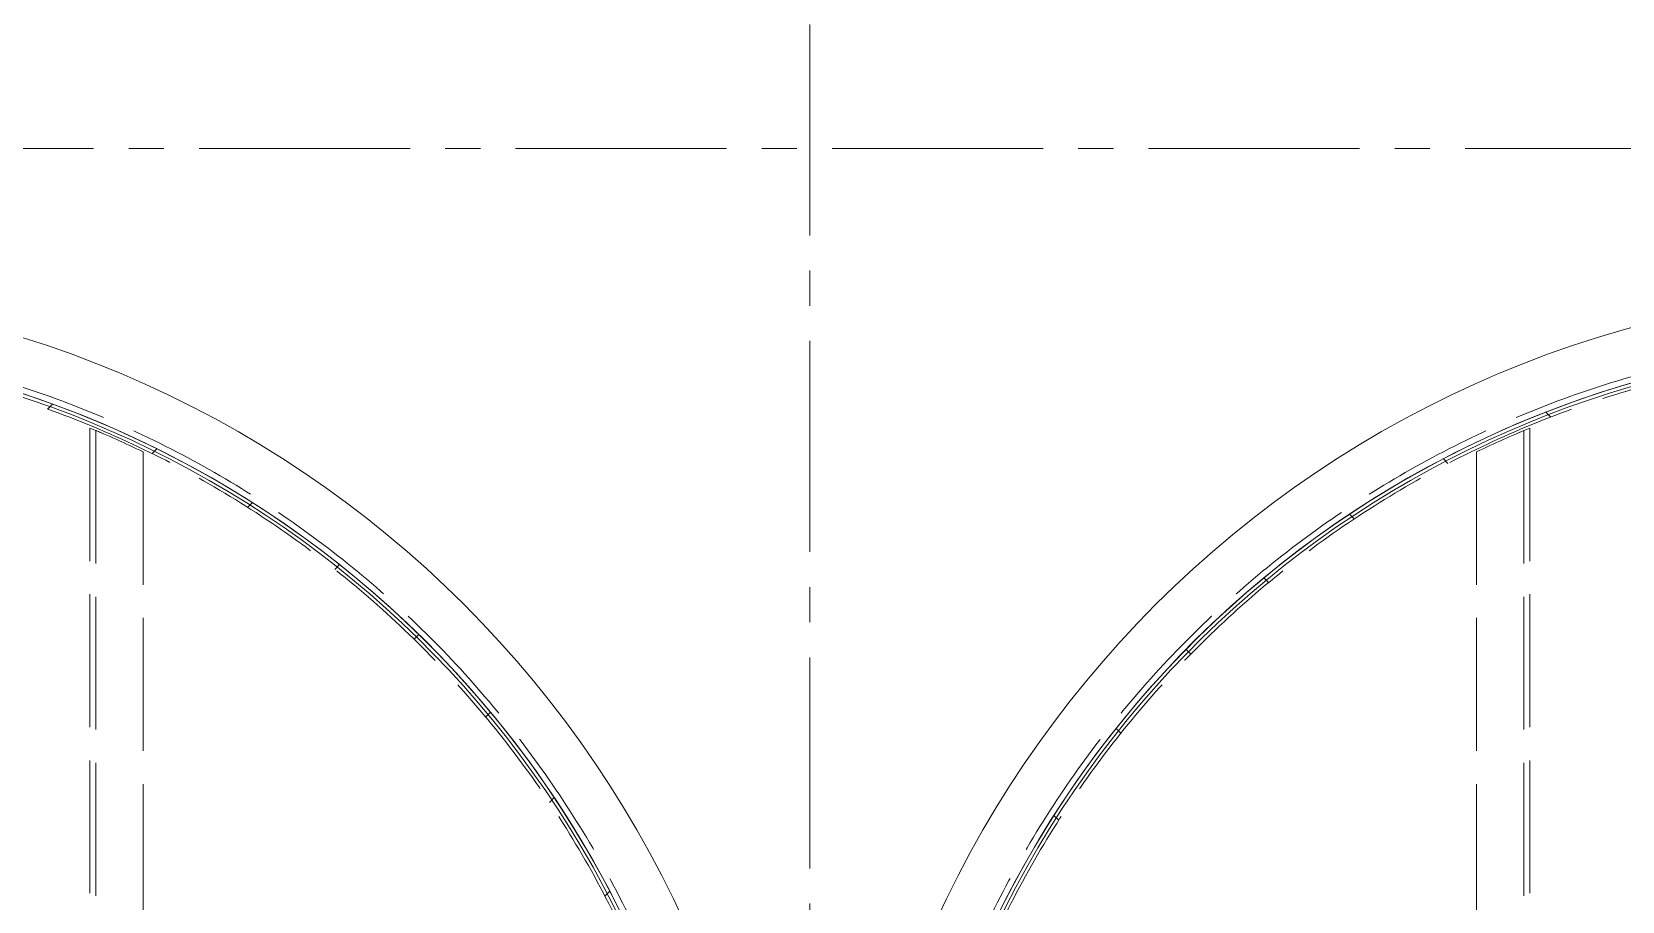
# Model space of a CAD drawing. Header units: millimetres. Extents: x 163705 to 1616509, y 81827 to 302547.
# Drawn here: x 1256232 to 1257668, y 144780 to 145565 of the extents above; entities that cross this region are included whole.
import ezdxf

# ---------------------------------------------------------------- set-up
doc = ezdxf.new("R2010")
doc.units = ezdxf.units.MM
doc.header["$LTSCALE"] = 10
doc.linetypes.add('ACAD_ISO02W100', pattern=[15, 12, -3])
doc.linetypes.add('CENTER2', pattern=[28.575000000000003, 19.05, -3.175, 3.175, -3.175])
for name, color, linetype, lineweight in [('1-中心线', 1, 'CENTER2', 0), ('1-虚线', 8, 'ACAD_ISO02W100', 0), ('1-设备轮廓', 2, 'Continuous', 18)]:
    doc.layers.add(name, color=color, linetype=linetype, lineweight=lineweight)

# ---------------------------------------------------------------- blocks, each defined once
blk = doc.blocks.new('LFHBF-LC1-00A_俯视图')
at = {"layer": '1-虚线', "lineweight": 18}
h = blk.add_hatch(dxfattribs=at)
h.set_pattern_fill('ANSI31', color=256, scale=30, style=0)
h.set_pattern_definition([(45, (-1357.895826168232, -803.9953098043657), (-67.35192090801866, 67.35192090801866), [])])
edge = h.paths.add_edge_path(flags=0)
edge.add_arc((1002.5, 1308.982633047315), 925, 0, 360)
edge = h.paths.add_edge_path(flags=0)
edge.add_arc((1002.5, 1308.982633047315), 919, 0, 360)
for p, q in [((1352.499999999996, 2156.56094801296), (1352.500000000002, 461.4043180816725)), ((1357.799999999997, 2154.352912865575), (1357.800000000002, 463.612353229058)), ((1400.499999999996, 2135.10913667736), (1400.500000000002, 482.8561294172735))]:
    blk.add_line(p, q, dxfattribs=at)
at = {"layer": '1-虚线', "lineweight": 18, "flags": 128}
blk.add_lwpolyline([(1357.799999999997, 2154.352912865575), (1358.198542724122, 2154.18529910081), (1359.328922123432, 2153.708695351675), (1361.096201500688, 2152.9599812441), (1363.438496783783, 2151.960925495859), (1364.963772293856, 2151.306213255365)], dxfattribs=at)
at = {"layer": '1-虚线', "lineweight": 18}
blk.add_circle((1002.5, 1308.982633047315), 919, dxfattribs=at)
for radius, start, end in [(930.3000000000002, 270.0619413953247, 270), (916.9999999999999, 64.27679482324959, 67.56225324443793)]:
    blk.add_arc((1002.5, 1308.982633047315), radius, start, end, dxfattribs=at)
at = {"layer": '1-设备轮廓'}
for radius, start, end in [(973, 270.0619413953247, 270), (925.0000000000005, 20.23955051540214, 180), (925.0000000000005, 20.23955051540214, 270), (922.0000000000003, 20.30830432585196, 339.691695674148)]:
    blk.add_arc((1002.5, 1308.982633047315), radius, start, end, dxfattribs=at)

msp = doc.modelspace()

# ---------------------------------------------------------------- linework, layer by layer
at = {"layer": '1-中心线'}
for p, q in [((1256934.896026935, 151286.6532580608), (1256934.896026935, 142232.6102088423)), ((1253811.702983015, 145459.631733315), (1295576.453206118, 145459.631733315))]:
    msp.add_line(p, q, dxfattribs=at)

# ---------------------------------------------------------------- block references
msp.add_blockref('LFHBF-LC1-00A_俯视图', (1254932.384503346, 143050.6375769177))
at = {"xscale": -1}
msp.add_blockref('LFHBF-LC1-00A_俯视图', (1258937.396026935, 143050.6375768322), dxfattribs=at)

doc.saveas('drawing.dxf')
